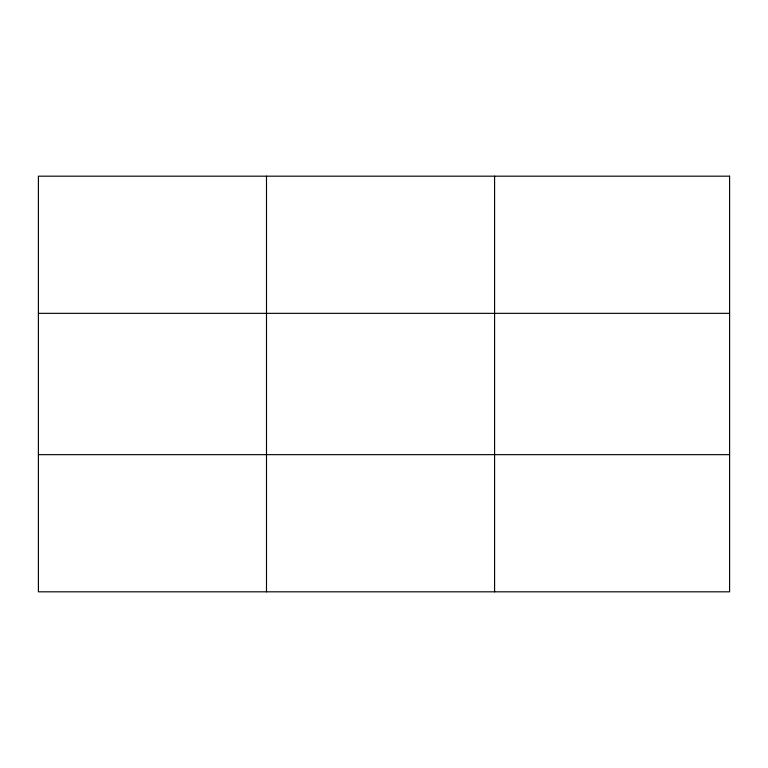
<?xml version="1.0" encoding="UTF-8"?>
<svg xmlns="http://www.w3.org/2000/svg" width="768" height="768" viewBox="0 0 768 768"><rect width="100%" height="100%" fill="white"/><g stroke="black" fill="none" stroke-linecap="round" stroke-linejoin="round"><path stroke-width="1.15" d="M266.496 591.821L266.496 176.179M494.592 591.821L494.592 176.179M38.4 313.344L729.6 313.344M38.4 454.656L729.6 454.656M729.6 176.179L38.4 176.179L38.4 591.821L729.6 591.821L729.6 176.179"/></g></svg>
